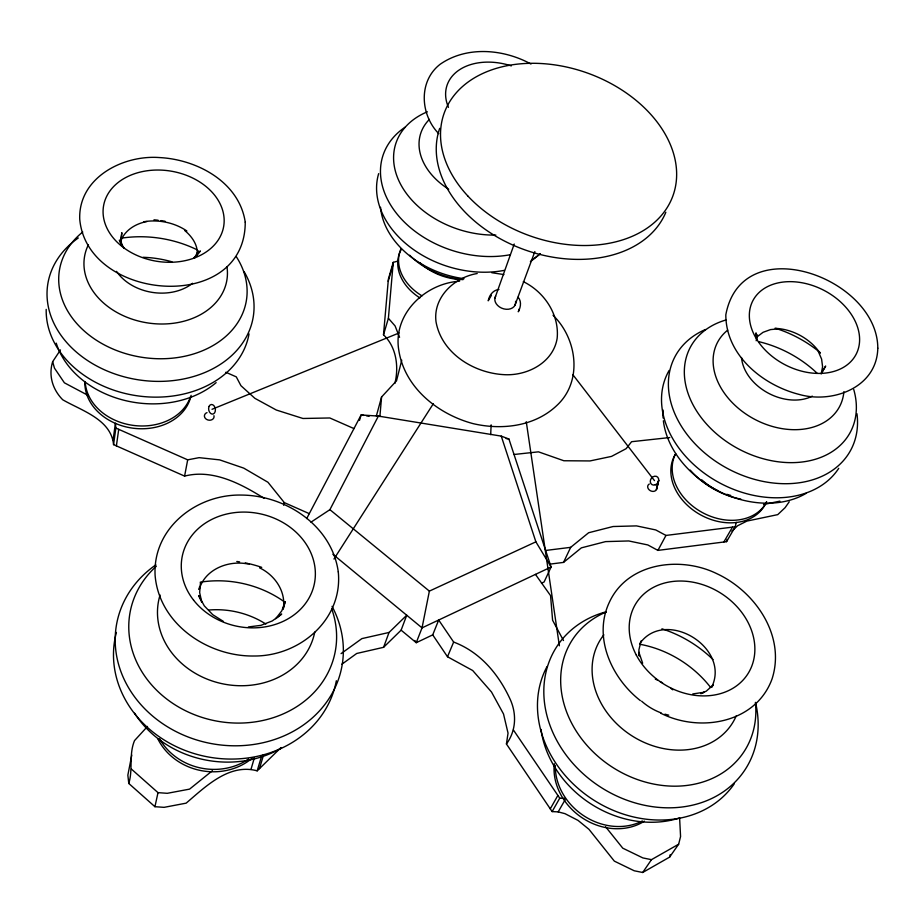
<?xml version="1.0" encoding="UTF-8"?>
<svg xmlns="http://www.w3.org/2000/svg" width="924" height="924" viewBox="0 0 924 924"><rect width="100%" height="100%" fill="white"/><g stroke="black" fill="none" stroke-linecap="round" stroke-linejoin="round"><path stroke-width="1.39" d="M755.982 335.47L756.005 332.883L756.802 340.275M490.679 434.65L491.141 424.855M283.148 609.436C286.532 592.007 275.04 575.155 259.609 567.867M200.473 582.825L199.653 592.561L201.802 602.344L198.695 595.622L204.296 605.867L212.728 614.679L223.4 621.425M379.88 416.597L381.577 396.985L396.523 380.815L401.755 360.175M394.906 383.368C398.972 366.943 396.477 346.87 383.495 334.846L388.392 318.295L393.231 262.358L397.955 261.065M376.357 415.985L381.577 396.985M383.495 334.846L388.38 279.129L393.231 262.358M60.464 349.953L52.645 361.688C48.337 375.756 52.633 389.454 62.682 399.734C81.15 410.51 111.146 419.253 113.56 444.629L184.592 476.103C212.659 468.826 240.91 483.726 264.01 498.255M197.078 255.659C198.568 245.692 192.053 236.498 184.661 230.469M113.121 439.812L115.408 423.215L115.858 428.066L113.56 444.629M116.389 445.888L118.722 429.325M679.59 817.717L680.572 836.543L678.643 844.213L669.623 857.114L642.7 872.487L634.187 870.766L614.333 861.122L588.992 829.348L578.02 820.385L564.968 813.663L558.177 811.884L552.125 811.595L506.433 743.982C516.019 730.93 516.805 714.356 510.394 699.791C498.868 674.485 480.272 652.044 453.649 642.064L438.681 620.027L432.721 634.88L416.239 642.7L401.12 630.168L406.733 615.234L389.039 632.466L383.576 647.32L356.71 653.476L341.822 664.264M506.433 743.982L508.038 733.136L503.522 713.998L491.522 692.041L472.684 670.512L447.493 656.756L432.721 634.88M197.736 253.268L198.14 250.762L194.802 257.9M184.592 476.103L187.688 459.84L199.11 457.657L219.658 459.875L243.74 468.122L267.96 482.27L284.315 502.61L309.286 513.652M281.023 747.551L257.195 770.847C229.129 763.085 205.475 786.728 186.151 803.152L164.091 807.345L154.932 806.698L128.794 783.471C133.137 769.322 128.679 754.619 134.523 740.598L147.505 726.426M306.699 518.572L361.122 414.957L378.378 416.089L501.258 436.116L535.885 541.845L429.371 591.117L422.037 627.87L416.239 642.7L414.841 640.471M154.932 806.698L158.004 792.642L131.531 769.195M131.774 755.093L127.847 775.178L128.794 783.471M756.179 340.76L757.518 334.858M549.757 564.148L563.524 562.404L581.358 547.863L605.578 541.614L628.759 540.956L647.816 544.941L657.923 550.392L726.564 541.66L735.238 526.784L736.243 522.36M198.995 589.362L199.584 586.74M726.564 541.66L727.072 539.454M656.698 488.6L658.708 480.18L656.433 489.547L658.489 481.346M641.06 640.956L638.877 649.953L639.2 655.474M669.623 857.114L670.27 854.573M283.622 505.243L284.315 502.61M283.495 608.142L285.239 601.697L281.808 610.822L275.687 618.734L281.704 614.056L272.28 620.94L260.915 625.352L248.383 626.957M388.196 281.3L393.047 264.541M250.97 769.438L254.377 757.819M359.528 420.351L361.122 414.957L363.79 415.396M257.195 770.847L261.423 756.664L262.959 755.174M259.459 768.629L263.328 755.728M494.894 298.186L514.229 244.04M519.38 308.778L518.295 311.781C520.709 307.242 521.748 301.432 518.121 297.205M514.864 305.474L534.857 251.571M199.226 589.373C205.151 568.745 229.452 559.667 249.099 564.241M447.493 656.756L453.649 642.064M789.246 501.778L785.088 507.68L777.742 514.633L746.915 521.09L737.618 525.756L731.9 531.092M563.524 562.404L570.674 547.343L588.634 532.744L613.086 526.518L636.497 525.895L655.74 529.937L665.973 535.435L735.238 526.784M310.984 522.164L329.903 509.667L378.378 416.089M657.923 550.392L665.973 535.435M550.265 808.858L557.877 795.414M552.125 811.595L559.748 798.174L564.645 798.417M558.177 811.884L565.165 799.699M711.988 686.52C730.33 647.089 664.853 607.669 639.604 643.809M723.85 541.995L732.501 527.119M821.921 372.176L825.663 366.054L821.182 373.908L822.591 366.77L821.598 359.089L818.271 351.397M711.688 687.398L713.178 685.019L706.248 691.175L701.224 693.45M333.957 559.02L433.368 403.661M642.7 872.487L651.466 859.666L678.643 844.213M196.396 255.913L200.393 250.947L193.971 257.738M491.429 295.299L488.219 300.797C489.246 295.218 492.989 290.136 498.96 289.408M383.576 647.32L401.12 630.168M530.364 261.804L540.321 253.615M212.428 770.697L189.593 789.119L167.279 793.312L158.004 792.642M757.149 336.798L763.062 332.305L770.581 329.579L779.198 328.817M341.083 653.615L361.885 638.611L389.039 632.466M541.522 583.217L544.097 581.993L551.097 567.013L508.928 439.027L501.258 436.116M700.773 693.705L704.111 692.249L692.781 693.936M212.012 409.297L399.053 332.987M477.211 273.527C454.435 277.212 432.802 297.332 436.024 321.795C441.637 353.315 473.746 373.042 504.042 374.659C527.107 376.056 553.153 362.82 557.149 338.357C559.517 314.634 544.328 291.88 523.319 281.647M147.02 221.517C135.736 223.585 124.532 230.215 120.663 241.534L121.853 232.698L120.894 240.413L122.037 245.657M763.524 504.527L779.925 501.143M545.645 550.461L570.674 547.343M514.033 454.493L538.461 451.836L563.859 460.753L589.997 460.937L611.538 456.398L626.125 448.683L631.577 441.707L669.761 437.549M459.621 281.15L454.989 281.658C422.222 286.14 392.954 315.742 398.787 350.231C404.55 387.757 438.034 414.264 473.1 423.631C501.928 430.376 534.846 426.472 556.976 405.347C581.797 382.259 577.604 342.538 556.26 318.63L553.049 315.246M491.707 272.695L503.915 274.567M366.447 415.823L369.115 416.262M506.109 438.577L508.928 439.027M651.466 859.666L642.861 857.922L622.764 848.174L605.59 826.749M660.926 713.293C699.745 732.917 755.89 723.319 772.048 678.955C785.92 635.931 755.393 591.649 717.024 573.769C680.699 555.809 627.696 562.242 609.309 602.356C592.792 637.352 611.676 678.274 640.39 700.635M225.814 372.257L236.278 376.865L240.945 385.701L254.897 398.336L276.334 410.037L302.945 418.48L329.81 417.971L353.973 428.586M115.858 428.066L187.688 459.84M88.461 395.588L64.403 382.825L54.481 368.156L52.645 361.688M530.988 64.033C503.534 48.995 466.701 45.692 440.078 64.322C418.11 81.404 420.293 114.888 438.773 133.68M329.903 509.667L429.371 591.117M332.883 554.284L422.037 627.87L551.097 567.013L535.885 541.845M388.392 318.295L395.079 325.929L399.572 337.318M572.788 374.601L654.492 480.63M535.458 574.393L550.554 595.61L552.587 620.223L563.49 640.54M513.409 729.983L559.748 798.174M124.174 248.44L119.346 240.09L121.206 244.768M642.654 663.213L638.923 652.356L639.189 655.982M526.264 421.702L559.378 645.807M332.051 606.34A114.622 100.023 11.3 0 1 287.168 734.453A114.622 100.023 11.3 0 1 136.128 698.891A114.622 100.023 11.3 0 1 155.856 564.864M281.508 748.013A102.437 90.194 10.9 0 1 134.604 713.212M200.208 582.201A102.437 90.194 10.9 0 1 284.823 602.159M208.801 610.036A82.005 72.476 10.7 0 1 265.858 624.046M331.716 608.916A104.435 90.725 11.5 0 1 280.723 714.957A104.435 90.725 11.5 0 1 150.127 683.148A104.435 90.725 11.5 0 1 156.364 566.204M314.749 632.108A79.626 68.826 11.7 0 1 219.935 683.206A79.626 68.826 11.7 0 1 160.06 594.998M336.348 680.745A112.67 98.799 11.1 0 1 203.811 756.086A112.67 98.799 11.1 0 1 116.401 632.42M236.798 561.48A112.67 98.799 11.1 0 1 239.628 561.896M245.253 562.889A112.67 98.799 11.1 0 1 248.013 563.478M249.399 563.79A112.67 98.799 11.1 0 1 261.723 567.359M644.386 821.17A57.796 49.469 34.8 0 1 583.252 818.525A57.796 49.469 34.8 0 1 554.296 763.721M642.353 820.962A57.912 49.526 34.8 0 1 584.58 816.285A57.912 49.526 34.8 0 1 555.301 765.453M252.009 758.315A58.801 52.61 10 0 1 157.715 738.623M248.452 759.135A58.917 52.668 10.1 0 1 159.575 738.761M191.118 395.357A53.673 42.804 8 0 1 134.119 428.332A53.673 42.804 8 0 1 84.858 383.206M190.54 396.592A53.765 42.827 8.1 0 1 132.813 425.329A53.765 42.827 8.1 0 1 85.227 381.762M421.991 295.853A49.099 36.914 18 0 1 400.993 248.787M419.9 297.898A49.018 36.902 18 0 1 401.432 249.145M460.395 279.522A49.85 37.087 18 0 1 419.854 262.67M766.342 502.067A51.455 39.709 28.6 0 1 701.385 515.303A51.455 39.709 28.6 0 1 675.71 453.753M766.724 501.894A51.548 39.744 28.6 0 1 703.534 513.167A51.548 39.744 28.6 0 1 675.178 454.562M730.78 495.437A52.368 39.975 28.3 0 1 726.841 494.305M717.832 490.702A52.368 39.975 28.3 0 1 701.859 479.903M656.664 487.595A4.712 3.708 27 0 1 653.707 491.372A4.712 3.708 27 0 1 648.255 488.715A4.712 3.708 27 0 1 649.318 484.014M755.405 702.356A102.449 85.008 33 0 1 682.524 785.885A102.449 85.008 33 0 1 568.63 716.874A102.449 85.008 33 0 1 606.248 611.977M668.757 715.153A50.901 41.857 32.6 0 1 664.934 714.16M661.122 712.901A50.901 41.857 32.6 0 1 641.614 701.177M734.222 783.875A110.591 92.666 33.6 0 1 594.502 800.6A110.591 92.666 33.6 0 1 547.066 666.516M661.931 628.817A110.591 92.666 33.6 0 1 713.005 659.54M679.128 818.11A100.566 84.638 33.8 0 1 541.037 729.429M639.778 644.247A100.566 84.638 33.8 0 1 710.637 687.456M736.232 715.892A78.09 64.449 32.8 0 1 633.356 736.728A78.09 64.449 32.8 0 1 603.857 634.834M755.624 702.898A112.462 93.751 33.3 0 1 681.519 807.079A112.462 93.751 33.3 0 1 550.669 727.223A112.462 93.751 33.3 0 1 606.294 611.757M655.301 679.082A80.538 68.053 34 0 1 657.738 680.272M660.163 681.554A80.538 68.053 34 0 1 662.566 682.905M670.639 688.184A80.538 68.053 34 0 1 672.822 689.824M812.323 396.142A44.918 32.964 27.6 0 1 767.856 392.908A44.918 32.964 27.6 0 1 741.522 357.519M775.975 328.39A44.918 32.964 27.6 0 1 820.073 353.187M853.73 389.489A90.564 67.198 27.8 0 1 799.549 462.277A90.564 67.198 27.8 0 1 692.688 404.169A90.564 67.198 27.8 0 1 725.918 319.993M843.889 391.672A68.965 50.832 27.7 0 1 754.642 419.288A68.965 50.832 27.7 0 1 727.708 330.122M856.964 413.733A99.526 74.278 27.9 0 1 725.86 467.602A99.526 74.278 27.9 0 1 705.428 329.51M775.097 328.17A99.526 74.278 27.9 0 1 820.339 352.737M740.898 499.156A71.495 54.285 28.2 0 1 690.228 470.108M838.726 468.329A97.979 73.597 28 0 1 716.181 480.988A97.979 73.597 28 0 1 669.126 370.443M758.997 341.707A97.979 73.597 28 0 1 817.186 373.296M806.329 493.231A89.189 67.36 28.1 0 1 718.306 491.014A89.189 67.36 28.1 0 1 663.374 420.755M663.12 418.029A89.189 67.36 28.1 0 1 663.074 410.025M540.413 253.615A93.162 68.145 18.1 0 1 531.312 260.256M504.181 270.385A93.162 68.145 18.1 0 1 409.933 246.939A93.162 68.145 18.1 0 1 378.655 173.631M448.718 189.224A65.489 46.962 18.2 0 1 429.406 119.392M464.044 278.702A84.835 62.416 18.1 0 1 380.538 207.276M495.83 235.066A86.047 62.127 18.1 0 1 401.224 185.412A86.047 62.127 18.1 0 1 427.373 111.792M463.005 279.66A68.029 50.335 18.1 0 1 409.655 255.243M510.14 254.735A94.595 68.722 18.1 0 1 397.586 214.703A94.595 68.722 18.1 0 1 405.186 127.131M448.452 107.369A55.174 38.693 18.2 0 1 459.447 69.797A55.174 38.693 18.2 0 1 511.307 65.893M192.573 283.287A46.997 35.747 9.3 0 1 116.528 271.356M143.798 221.748A46.997 35.747 9.3 0 1 186.867 231M236.336 256.733A94.698 72.788 9.1 0 1 206.271 349.076A94.698 72.788 9.1 0 1 82.144 329.083A94.698 72.788 9.1 0 1 82.756 231.993M216.135 382.64A93.151 72.8 8.6 0 1 124.59 400.404A93.151 72.8 8.6 0 1 56.237 343.139M143.081 257.288A93.151 72.8 8.6 0 1 171.933 261.804M226.992 266.944A72.13 55.094 9.2 0 1 147.02 322.822A72.13 55.094 9.2 0 1 88.438 244.652M249.03 333.887A102.368 79.603 8.8 0 1 140.229 396.2A102.368 79.603 8.8 0 1 46.2 309.367M121.899 238.092A102.368 79.603 8.8 0 1 197.262 249.873M244.086 271.587A104.031 80.4 8.9 0 1 204.862 372.511A104.031 80.4 8.9 0 1 68.907 344.929A104.031 80.4 8.9 0 1 78.297 237.965M153.985 219.808A104.031 80.4 8.9 0 1 158.154 220.247M160.926 220.605A104.031 80.4 8.9 0 1 165.073 221.263M213.952 415.696A4.863 3.927 10.6 0 1 210.707 420.12A4.863 3.927 10.6 0 1 204.77 417.498A4.863 3.927 10.6 0 1 206.999 412.624M665.834 212.301A120.651 86.175 19.9 0 1 522.845 249.122A120.651 86.175 19.9 0 1 439.674 128.344M515.592 301.328A10.718 8.097 20 0 1 503.788 308.882A10.718 8.097 20 0 1 495.634 296.211M338.276 571.887C343.047 619.588 299.757 656.352 253.95 656.005C207.727 656.71 159.043 623.908 155.105 575.386C152.552 528.078 196.535 494.017 241.499 495.068C285.92 495.31 331.947 525.848 338.276 571.887M245.241 222.187C245.264 314.195 87.11 301.732 79.73 219.219C78.217 177.858 122.834 154.758 159.505 157.565C196.985 159.448 239.27 181.993 245.241 222.187M877.8 348.198C876.911 387.676 832.536 403.95 799.064 394.398C762.6 385.1 725.848 355.197 725.814 314.865C741.845 228.528 877.684 277.431 877.8 348.198M193.555 600.115A67.475 57.404 12.3 0 0 309.217 597.689A67.475 57.404 12.3 0 0 242.18 512.092A67.475 57.404 12.3 0 0 193.555 600.115M636.301 655.058A66.112 53.65 32.1 0 0 745.056 677.777A66.112 53.65 32.1 0 0 694.767 582.547A66.112 53.65 32.1 0 0 636.301 655.058M756.398 338.762A58.166 41.984 27.4 0 0 851.905 360.452A58.166 41.984 27.4 0 0 805.104 283.391A58.166 41.984 27.4 0 0 756.398 338.762M123.735 247.759A60.926 45.623 9.7 0 0 223.007 229.475A60.926 45.623 9.7 0 0 144.121 171.252A60.926 45.623 9.7 0 0 123.735 247.759M209.043 406.433A4.863 3.349 80.2 0 0 212.046 414.091A4.863 3.349 80.2 0 0 214.934 407.38A4.863 3.349 80.2 0 0 209.043 406.433M655.301 484.8A4.712 3.927 -53.7 0 0 657.692 477.177A4.712 3.927 -53.7 0 0 650.508 479.926A4.712 3.927 -53.7 0 0 655.301 484.8M468.087 196.269A121.61 86.325 19.9 0 0 669.484 203.592A121.61 86.325 19.9 0 0 538.161 63.386A121.61 86.325 19.9 0 0 468.087 196.269"/></g></svg>
